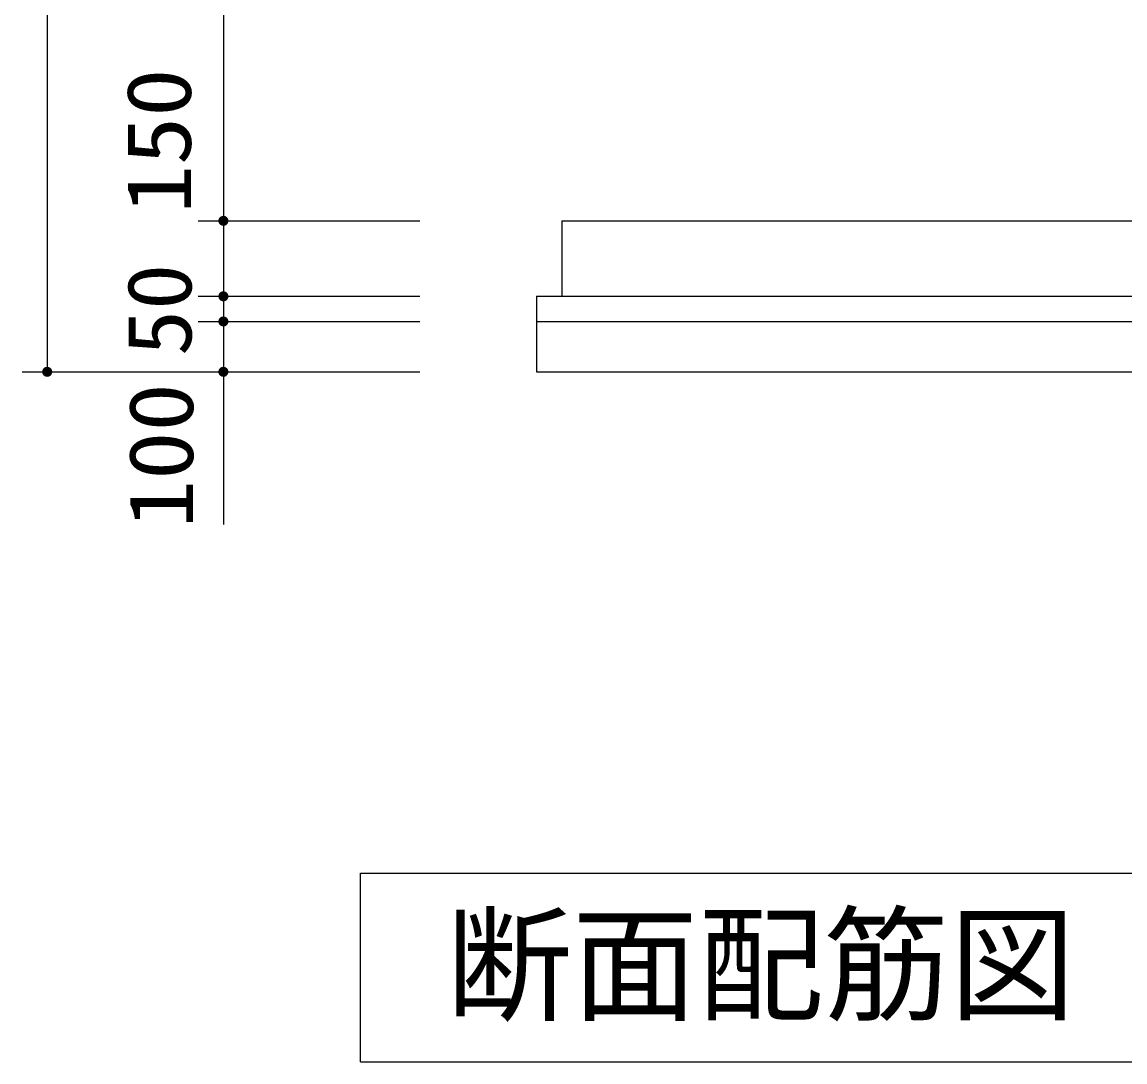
# Model space of a CAD drawing. Units: millimetres, scale not verified, with parts at other scales. Extents: x -14850 to 14850, y -10500 to 10500.
# Drawn here: x -962 to 1229, y -2272 to -206 of the extents above; entities that cross this region are included whole.
import ezdxf
from ezdxf.enums import TextEntityAlignment as Align

# ---------------------------------------------------------------- set-up
doc = ezdxf.new("R2010")
doc.units = ezdxf.units.MM
doc.header["$LTSCALE"] = 50
for name, color, linetype, lineweight in [('0-0_機器', 2, 'Continuous', 25), ('0-3_水管', 3, 'Continuous', 25), ('0-5_製作', 5, 'Continuous', 25)]:
    doc.layers.add(name, color=color, linetype=linetype, lineweight=lineweight)
doc.styles.add('ＭＳ ゴシック', font='')
doc.styles.get('ＭＳ ゴシック').set_extended_font_data('MS Gothic')

msp = doc.modelspace()

# ---------------------------------------------------------------- linework, layer by layer
at = {"layer": '0-0_機器'}
for p, q in [((110.31, -600.75), (110.31, -750.75)), ((110.31, -600.75), (2510.31, -600.75)), ((60.31, -750.75), (2560.3, -750.75)), ((60.31, -750.75), (60.31, -900.75)), ((60.31, -800.75), (2560.3, -800.75)), ((60.31, -900.75), (2560.3, -900.75))]:
    msp.add_line(p, q, dxfattribs=at)
at = {"layer": '0-3_水管'}
for p, q in [((-289.7, -1897.06), (2910.31, -1897.06)), ((-289.7, -2272.06), (-289.7, -1897.06)), ((-289.7, -2272.06), (2910.31, -2272.06))]:
    msp.add_line(p, q, dxfattribs=at)
at = {"layer": '0-5_製作', "color": 2}
for p, q in [((-911.98, 1679.25), (-911.98, -900.75)), ((-561.98, 1559.25), (-561.98, -600.75)), ((-611.98, -600.75), (-171.85, -600.75)), ((-561.98, -600.75), (-561.98, -750.75)), ((-611.98, -750.75), (-171.85, -750.75)), ((-561.98, -750.75), (-561.98, -800.75)), ((-611.98, -800.75), (-171.85, -800.75)), ((-561.98, -800.75), (-561.98, -900.75)), ((-961.98, -900.75), (-171.85, -900.75)), ((-561.98, -900.75), (-561.98, -1204.32))]:
    msp.add_line(p, q, dxfattribs=at)
at = {"layer": '0-5_製作'}
for points in [[(-568.83, -593.46), (-561.98, -590.75), (-561.98, -600.75)], [(-567.86, -592.66), (-561.98, -590.75), (-568.83, -593.46)], [(-566.8, -591.99), (-561.98, -590.75), (-567.86, -592.66)], [(-565.66, -591.45), (-561.98, -590.75), (-566.8, -591.99)], [(-564.47, -591.06), (-561.98, -590.75), (-565.66, -591.45)], [(-563.24, -590.83), (-561.98, -590.75), (-564.47, -591.06)], [(-561.98, -590.75), (-551.98, -600.75), (-561.98, -600.75)], [(-561.98, -590.75), (-552.06, -599.49), (-551.98, -600.75)], [(-561.36, -590.77), (-552.06, -599.49), (-561.98, -590.75)], [(-561.36, -590.77), (-552.3, -598.26), (-552.06, -599.49)], [(-560.11, -590.93), (-552.3, -598.26), (-561.36, -590.77)], [(-560.11, -590.93), (-552.69, -597.07), (-552.3, -598.26)], [(-558.89, -591.24), (-552.69, -597.07), (-560.11, -590.93)], [(-558.89, -591.24), (-553.22, -595.93), (-552.69, -597.07)], [(-557.73, -591.7), (-553.22, -595.93), (-558.89, -591.24)], [(-571.96, -600.12), (-561.98, -600.75), (-571.98, -600.75)], [(-571.98, -600.75), (-561.98, -610.75), (-571.9, -602)], [(-571.98, -600.75), (-561.98, -600.75), (-561.98, -610.75)], [(-571.81, -598.87), (-561.98, -600.75), (-571.96, -600.12)], [(-571.9, -602), (-562.61, -610.73), (-571.67, -603.24)], [(-571.9, -602), (-561.98, -610.75), (-562.61, -610.73)], [(-571.49, -597.66), (-561.98, -600.75), (-571.81, -598.87)], [(-571.67, -603.24), (-563.86, -610.57), (-571.28, -604.43)], [(-571.67, -603.24), (-562.61, -610.73), (-563.86, -610.57)], [(-571.03, -596.49), (-561.98, -600.75), (-571.49, -597.66)], [(-571.28, -604.43), (-565.07, -610.26), (-570.75, -605.57)], [(-571.28, -604.43), (-563.86, -610.57), (-565.07, -610.26)], [(-570.43, -595.39), (-561.98, -600.75), (-571.03, -596.49)], [(-570.75, -605.57), (-566.24, -609.8), (-570.07, -606.63)], [(-570.75, -605.57), (-565.07, -610.26), (-566.24, -609.8)], [(-569.69, -594.37), (-561.98, -600.75), (-570.43, -595.39)], [(-570.07, -606.63), (-567.34, -609.19), (-569.27, -607.59)], [(-570.07, -606.63), (-566.24, -609.8), (-567.34, -609.19)], [(-568.83, -593.46), (-561.98, -600.75), (-569.69, -594.37)], [(-569.27, -607.59), (-567.34, -609.19), (-568.36, -608.45)], [(-561.98, -600.75), (-560.73, -610.67), (-561.98, -610.75)], [(-561.98, -600.75), (-559.5, -610.43), (-560.73, -610.67)], [(-561.98, -600.75), (-558.3, -610.05), (-559.5, -610.43)], [(-561.98, -600.75), (-557.17, -609.51), (-558.3, -610.05)], [(-561.98, -600.75), (-556.11, -608.84), (-557.17, -609.51)], [(-561.98, -600.75), (-555.14, -608.04), (-556.11, -608.84)], [(-561.98, -600.75), (-554.28, -607.12), (-555.14, -608.04)], [(-551.98, -600.75), (-554.28, -607.12), (-561.98, -600.75)], [(-557.73, -591.7), (-553.89, -594.87), (-553.22, -595.93)], [(-556.63, -592.3), (-553.89, -594.87), (-557.73, -591.7)], [(-556.63, -592.3), (-554.69, -593.9), (-553.89, -594.87)], [(-555.61, -593.04), (-554.69, -593.9), (-556.63, -592.3)], [(-551.98, -600.75), (-553.54, -606.11), (-554.28, -607.12)], [(-551.98, -600.75), (-552.94, -605.01), (-553.54, -606.11)], [(-551.98, -600.75), (-552.47, -603.84), (-552.94, -605.01)], [(-551.98, -600.75), (-552.16, -602.62), (-552.47, -603.84)], [(-551.98, -600.75), (-552, -601.38), (-552.16, -602.62)], [(-569.69, -744.37), (-561.98, -750.75), (-570.43, -745.39)], [(-569.69, -744.37), (-561.98, -740.75), (-561.98, -750.75)], [(-568.83, -743.46), (-561.98, -740.75), (-569.69, -744.37)], [(-567.86, -742.66), (-561.98, -740.75), (-568.83, -743.46)], [(-566.8, -741.99), (-561.98, -740.75), (-567.86, -742.66)], [(-565.66, -741.45), (-561.98, -740.75), (-566.8, -741.99)], [(-564.47, -741.06), (-561.98, -740.75), (-565.66, -741.45)], [(-563.24, -740.83), (-561.98, -740.75), (-564.47, -741.06)], [(-561.98, -740.75), (-551.98, -750.75), (-561.98, -750.75)], [(-561.98, -740.75), (-552.06, -749.5), (-551.98, -750.75)], [(-561.98, -740.75), (-552.3, -748.26), (-552.06, -749.5)], [(-561.98, -740.75), (-552.69, -747.07), (-552.3, -748.26)], [(-561.36, -740.77), (-552.69, -747.07), (-561.98, -740.75)], [(-560.11, -740.93), (-552.69, -747.07), (-561.36, -740.77)], [(-560.11, -740.93), (-553.22, -745.93), (-552.69, -747.07)], [(-558.89, -741.24), (-553.22, -745.93), (-560.11, -740.93)], [(-558.89, -741.24), (-553.89, -744.87), (-553.22, -745.93)], [(-557.73, -741.7), (-553.89, -744.87), (-558.89, -741.24)], [(-557.73, -741.7), (-554.69, -743.9), (-553.89, -744.87)], [(-556.63, -742.31), (-554.69, -743.9), (-557.73, -741.7)], [(-556.63, -742.31), (-555.61, -743.04), (-554.69, -743.9)], [(-571.96, -750.12), (-561.98, -750.75), (-571.98, -750.75)], [(-571.98, -750.75), (-561.98, -750.75), (-571.9, -752)], [(-571.81, -748.87), (-561.98, -750.75), (-571.96, -750.12)], [(-571.9, -752), (-561.98, -750.75), (-571.67, -753.24)], [(-571.49, -747.66), (-561.98, -750.75), (-571.81, -748.87)], [(-571.67, -753.24), (-561.98, -750.75), (-561.98, -760.75)], [(-571.67, -753.24), (-562.61, -760.73), (-571.28, -754.43)], [(-571.67, -753.24), (-561.98, -760.75), (-562.61, -760.73)], [(-571.03, -746.49), (-561.98, -750.75), (-571.49, -747.66)], [(-571.28, -754.43), (-563.86, -760.57), (-570.75, -755.57)], [(-571.28, -754.43), (-562.61, -760.73), (-563.86, -760.57)], [(-570.43, -745.39), (-561.98, -750.75), (-571.03, -746.49)], [(-570.75, -755.57), (-565.07, -760.26), (-570.07, -756.63)], [(-570.75, -755.57), (-563.86, -760.57), (-565.07, -760.26)], [(-570.07, -756.63), (-566.24, -759.8), (-569.27, -757.59)], [(-570.07, -756.63), (-565.07, -760.26), (-566.24, -759.8)], [(-569.27, -757.59), (-567.34, -759.19), (-568.36, -758.45)], [(-569.27, -757.59), (-566.24, -759.8), (-567.34, -759.19)], [(-561.98, -750.75), (-560.73, -760.67), (-561.98, -760.75)], [(-561.98, -750.75), (-559.5, -760.43), (-560.73, -760.67)], [(-561.98, -750.75), (-558.3, -760.05), (-559.5, -760.43)], [(-561.98, -750.75), (-557.17, -759.51), (-558.3, -760.05)], [(-561.98, -750.75), (-556.11, -758.84), (-557.17, -759.51)], [(-561.98, -750.75), (-555.14, -758.04), (-556.11, -758.84)], [(-561.98, -750.75), (-554.28, -757.12), (-555.14, -758.04)], [(-561.98, -750.75), (-553.54, -756.11), (-554.28, -757.12)], [(-551.98, -750.75), (-553.54, -756.11), (-561.98, -750.75)], [(-551.98, -750.75), (-552.94, -755.01), (-553.54, -756.11)], [(-551.98, -750.75), (-552.47, -753.84), (-552.94, -755.01)], [(-551.98, -750.75), (-552.16, -752.62), (-552.47, -753.84)], [(-551.98, -750.75), (-552, -751.38), (-552.16, -752.62)], [(-571.96, -800.12), (-561.98, -800.75), (-571.98, -800.75)], [(-571.98, -800.75), (-561.98, -800.75), (-571.9, -802)], [(-571.81, -798.87), (-561.98, -800.75), (-571.96, -800.12)], [(-571.9, -802), (-561.98, -800.75), (-571.67, -803.24)], [(-571.49, -797.66), (-561.98, -800.75), (-571.81, -798.87)], [(-571.67, -803.24), (-561.98, -800.75), (-561.98, -810.75)], [(-571.67, -803.24), (-561.98, -810.75), (-571.28, -804.43)], [(-571.03, -796.49), (-561.98, -800.75), (-571.49, -797.66)], [(-571.28, -804.43), (-562.61, -810.73), (-570.75, -805.57)], [(-571.28, -804.43), (-561.98, -810.75), (-562.61, -810.73)], [(-570.43, -795.39), (-561.98, -800.75), (-571.03, -796.49)], [(-570.75, -805.57), (-563.86, -810.57), (-570.07, -806.63)], [(-570.75, -805.57), (-562.61, -810.73), (-563.86, -810.57)], [(-569.69, -794.37), (-561.98, -800.75), (-570.43, -795.39)], [(-570.07, -806.63), (-565.07, -810.26), (-569.27, -807.59)], [(-570.07, -806.63), (-563.86, -810.57), (-565.07, -810.26)], [(-569.69, -794.37), (-561.98, -790.75), (-561.98, -800.75)], [(-568.83, -793.46), (-561.98, -790.75), (-569.69, -794.37)], [(-569.27, -807.59), (-566.24, -809.8), (-568.36, -808.45)], [(-569.27, -807.59), (-565.07, -810.26), (-566.24, -809.8)], [(-567.86, -792.66), (-561.98, -790.75), (-568.83, -793.46)], [(-568.36, -808.45), (-566.24, -809.8), (-567.34, -809.19)], [(-566.8, -791.99), (-561.98, -790.75), (-567.86, -792.66)], [(-565.66, -791.45), (-561.98, -790.75), (-566.8, -791.99)], [(-564.47, -791.06), (-561.98, -790.75), (-565.66, -791.45)], [(-563.24, -790.83), (-561.98, -790.75), (-564.47, -791.06)], [(-561.98, -790.75), (-551.98, -800.75), (-561.98, -800.75)], [(-561.98, -790.75), (-552.06, -799.5), (-551.98, -800.75)], [(-561.98, -790.75), (-552.3, -798.26), (-552.06, -799.5)], [(-561.98, -790.75), (-552.69, -797.07), (-552.3, -798.26)], [(-561.36, -790.77), (-552.69, -797.07), (-561.98, -790.75)], [(-561.98, -800.75), (-560.73, -810.67), (-561.98, -810.75)], [(-561.98, -800.75), (-559.5, -810.43), (-560.73, -810.67)], [(-561.98, -800.75), (-558.3, -810.05), (-559.5, -810.43)], [(-561.98, -800.75), (-557.17, -809.51), (-558.3, -810.05)], [(-561.98, -800.75), (-556.11, -808.84), (-557.17, -809.51)], [(-561.98, -800.75), (-555.14, -808.04), (-556.11, -808.84)], [(-561.98, -800.75), (-554.28, -807.12), (-555.14, -808.04)], [(-561.98, -800.75), (-553.54, -806.11), (-554.28, -807.12)], [(-551.98, -800.75), (-553.54, -806.11), (-561.98, -800.75)], [(-561.36, -790.77), (-553.22, -795.93), (-552.69, -797.07)], [(-560.11, -790.93), (-553.22, -795.93), (-561.36, -790.77)], [(-560.11, -790.93), (-553.89, -794.87), (-553.22, -795.93)], [(-558.89, -791.24), (-553.89, -794.87), (-560.11, -790.93)], [(-558.89, -791.24), (-554.69, -793.9), (-553.89, -794.87)], [(-557.73, -791.7), (-554.69, -793.9), (-558.89, -791.24)], [(-557.73, -791.7), (-555.61, -793.04), (-554.69, -793.9)], [(-556.63, -792.31), (-555.61, -793.04), (-557.73, -791.7)], [(-551.98, -800.75), (-552.94, -805.01), (-553.54, -806.11)], [(-551.98, -800.75), (-552.47, -803.84), (-552.94, -805.01)], [(-551.98, -800.75), (-552.16, -802.62), (-552.47, -803.84)], [(-551.98, -800.75), (-552, -801.38), (-552.16, -802.62)], [(-921.49, -897.66), (-911.98, -900.75), (-921.81, -898.87)], [(-921.03, -896.49), (-911.98, -900.75), (-921.49, -897.66)], [(-920.43, -895.39), (-911.98, -900.75), (-921.03, -896.49)], [(-919.69, -894.37), (-911.98, -900.75), (-920.43, -895.39)], [(-918.83, -893.46), (-911.98, -900.75), (-919.69, -894.37)], [(-918.83, -893.46), (-911.98, -890.75), (-911.98, -900.75)], [(-917.86, -892.66), (-911.98, -890.75), (-918.83, -893.46)], [(-916.8, -891.99), (-911.98, -890.75), (-917.86, -892.66)], [(-915.66, -891.45), (-911.98, -890.75), (-916.8, -891.99)], [(-914.47, -891.06), (-911.98, -890.75), (-915.66, -891.45)], [(-913.24, -890.83), (-911.98, -890.75), (-914.47, -891.06)], [(-911.98, -890.75), (-901.98, -900.75), (-911.98, -900.75)], [(-911.36, -890.77), (-901.98, -900.75), (-911.98, -890.75)], [(-911.36, -890.77), (-902.06, -899.5), (-901.98, -900.75)], [(-910.11, -890.93), (-902.06, -899.5), (-911.36, -890.77)], [(-910.11, -890.93), (-902.3, -898.26), (-902.06, -899.5)], [(-908.89, -891.24), (-902.3, -898.26), (-910.11, -890.93)], [(-908.89, -891.24), (-902.69, -897.07), (-902.3, -898.26)], [(-907.73, -891.7), (-902.69, -897.07), (-908.89, -891.24)], [(-907.73, -891.7), (-903.22, -895.93), (-902.69, -897.07)], [(-906.63, -892.31), (-903.22, -895.93), (-907.73, -891.7)], [(-906.63, -892.31), (-903.89, -894.87), (-903.22, -895.93)], [(-905.61, -893.04), (-903.89, -894.87), (-906.63, -892.31)], [(-905.61, -893.04), (-904.69, -893.9), (-903.89, -894.87)], [(-571.49, -897.66), (-561.98, -900.75), (-571.81, -898.87)], [(-571.03, -896.49), (-561.98, -900.75), (-571.49, -897.66)], [(-570.43, -895.39), (-561.98, -900.75), (-571.03, -896.49)], [(-570.43, -895.39), (-561.98, -890.75), (-561.98, -900.75)], [(-569.69, -894.37), (-561.98, -890.75), (-570.43, -895.39)], [(-568.83, -893.46), (-561.98, -890.75), (-569.69, -894.37)], [(-567.86, -892.66), (-561.98, -890.75), (-568.83, -893.46)], [(-566.8, -891.99), (-561.98, -890.75), (-567.86, -892.66)], [(-565.66, -891.45), (-561.98, -890.75), (-566.8, -891.99)], [(-564.47, -891.06), (-561.98, -890.75), (-565.66, -891.45)], [(-563.24, -890.83), (-561.98, -890.75), (-564.47, -891.06)], [(-561.98, -890.75), (-551.98, -900.75), (-561.98, -900.75)], [(-561.98, -890.75), (-552.06, -899.5), (-551.98, -900.75)], [(-561.98, -890.75), (-552.3, -898.26), (-552.06, -899.5)], [(-561.98, -890.75), (-552.69, -897.07), (-552.3, -898.26)], [(-561.98, -890.75), (-553.22, -895.93), (-552.69, -897.07)], [(-561.36, -890.77), (-553.22, -895.93), (-561.98, -890.75)], [(-561.36, -890.77), (-553.89, -894.87), (-553.22, -895.93)], [(-560.11, -890.93), (-553.89, -894.87), (-561.36, -890.77)], [(-560.11, -890.93), (-554.69, -893.9), (-553.89, -894.87)], [(-558.89, -891.24), (-554.69, -893.9), (-560.11, -890.93)], [(-558.89, -891.24), (-555.61, -893.04), (-554.69, -893.9)], [(-557.73, -891.7), (-555.61, -893.04), (-558.89, -891.24)], [(-557.73, -891.7), (-556.63, -892.31), (-555.61, -893.04)], [(-921.96, -900.12), (-911.98, -900.75), (-921.98, -900.75)], [(-921.98, -900.75), (-912.61, -910.73), (-921.9, -902)], [(-921.98, -900.75), (-911.98, -910.75), (-912.61, -910.73)], [(-911.98, -900.75), (-911.98, -910.75), (-921.98, -900.75)], [(-921.81, -898.87), (-911.98, -900.75), (-921.96, -900.12)], [(-921.9, -902), (-913.86, -910.57), (-921.67, -903.24)], [(-921.9, -902), (-912.61, -910.73), (-913.86, -910.57)], [(-921.67, -903.24), (-915.07, -910.26), (-921.28, -904.43)], [(-921.67, -903.24), (-913.86, -910.57), (-915.07, -910.26)], [(-921.28, -904.43), (-916.24, -909.8), (-920.75, -905.57)], [(-921.28, -904.43), (-915.07, -910.26), (-916.24, -909.8)], [(-920.75, -905.57), (-917.34, -909.19), (-920.07, -906.63)], [(-920.75, -905.57), (-916.24, -909.8), (-917.34, -909.19)], [(-920.07, -906.63), (-918.36, -908.45), (-919.27, -907.59)], [(-920.07, -906.63), (-917.34, -909.19), (-918.36, -908.45)], [(-911.98, -900.75), (-910.73, -910.67), (-911.98, -910.75)], [(-911.98, -900.75), (-909.5, -910.43), (-910.73, -910.67)], [(-911.98, -900.75), (-908.3, -910.05), (-909.5, -910.43)], [(-911.98, -900.75), (-907.17, -909.51), (-908.3, -910.05)], [(-911.98, -900.75), (-906.11, -908.84), (-907.17, -909.51)], [(-911.98, -900.75), (-905.14, -908.04), (-906.11, -908.84)], [(-911.98, -900.75), (-904.28, -907.12), (-905.14, -908.04)], [(-901.98, -900.75), (-904.28, -907.12), (-911.98, -900.75)], [(-901.98, -900.75), (-903.54, -906.11), (-904.28, -907.12)], [(-901.98, -900.75), (-902.94, -905.01), (-903.54, -906.11)], [(-901.98, -900.75), (-902.47, -903.84), (-902.94, -905.01)], [(-901.98, -900.75), (-902.16, -902.62), (-902.47, -903.84)], [(-901.98, -900.75), (-902, -901.38), (-902.16, -902.62)], [(-571.96, -900.12), (-561.98, -900.75), (-571.98, -900.75)], [(-571.98, -900.75), (-561.98, -900.75), (-571.9, -902)], [(-571.81, -898.87), (-561.98, -900.75), (-571.96, -900.12)], [(-571.9, -902), (-561.98, -900.75), (-571.67, -903.24)], [(-571.67, -903.24), (-561.98, -900.75), (-571.28, -904.43)], [(-571.28, -904.43), (-561.98, -900.75), (-561.98, -910.75)], [(-571.28, -904.43), (-561.98, -910.75), (-570.75, -905.57)], [(-570.75, -905.57), (-562.61, -910.73), (-570.07, -906.63)], [(-570.75, -905.57), (-561.98, -910.75), (-562.61, -910.73)], [(-570.07, -906.63), (-563.86, -910.57), (-569.27, -907.59)], [(-570.07, -906.63), (-562.61, -910.73), (-563.86, -910.57)], [(-569.27, -907.59), (-565.07, -910.26), (-568.36, -908.45)], [(-569.27, -907.59), (-563.86, -910.57), (-565.07, -910.26)], [(-568.36, -908.45), (-566.24, -909.8), (-567.34, -909.19)], [(-568.36, -908.45), (-565.07, -910.26), (-566.24, -909.8)], [(-561.98, -900.75), (-560.73, -910.67), (-561.98, -910.75)], [(-561.98, -900.75), (-559.5, -910.43), (-560.73, -910.67)], [(-561.98, -900.75), (-558.3, -910.05), (-559.5, -910.43)], [(-561.98, -900.75), (-557.17, -909.51), (-558.3, -910.05)], [(-561.98, -900.75), (-556.11, -908.84), (-557.17, -909.51)], [(-561.98, -900.75), (-555.14, -908.04), (-556.11, -908.84)], [(-561.98, -900.75), (-554.28, -907.12), (-555.14, -908.04)], [(-561.98, -900.75), (-553.54, -906.11), (-554.28, -907.12)], [(-561.98, -900.75), (-552.94, -905.01), (-553.54, -906.11)], [(-551.98, -900.75), (-552.94, -905.01), (-561.98, -900.75)], [(-551.98, -900.75), (-552.47, -903.84), (-552.94, -905.01)], [(-551.98, -900.75), (-552.16, -902.62), (-552.47, -903.84)], [(-551.98, -900.75), (-552, -901.38), (-552.16, -902.62)]]:
    msp.add_solid(points, dxfattribs=at)

# ---------------------------------------------------------------- texts
at = {"layer": '0-3_水管', "color": 4, "style": 'ＭＳ ゴシック'}
msp.add_text('断面配筋図', height=183.3, dxfattribs=at).set_placement((-119.39, -2225.4), align=Align.BOTTOM_LEFT)
at = {"layer": '0-5_製作', "color": 4, "style": 'ＭＳ ゴシック'}
for s, width, p in [('150', 1.1, (-588.04, -586.25)), ('50', 1.05, (-586.98, -869.5)), ('100', 1.1, (-583.64, -1211.56))]:
    msp.add_text(s, height=128.4, rotation=90, dxfattribs=dict(at, width=width)).set_placement(p, align=Align.BOTTOM_LEFT)

doc.saveas('drawing.dxf')
